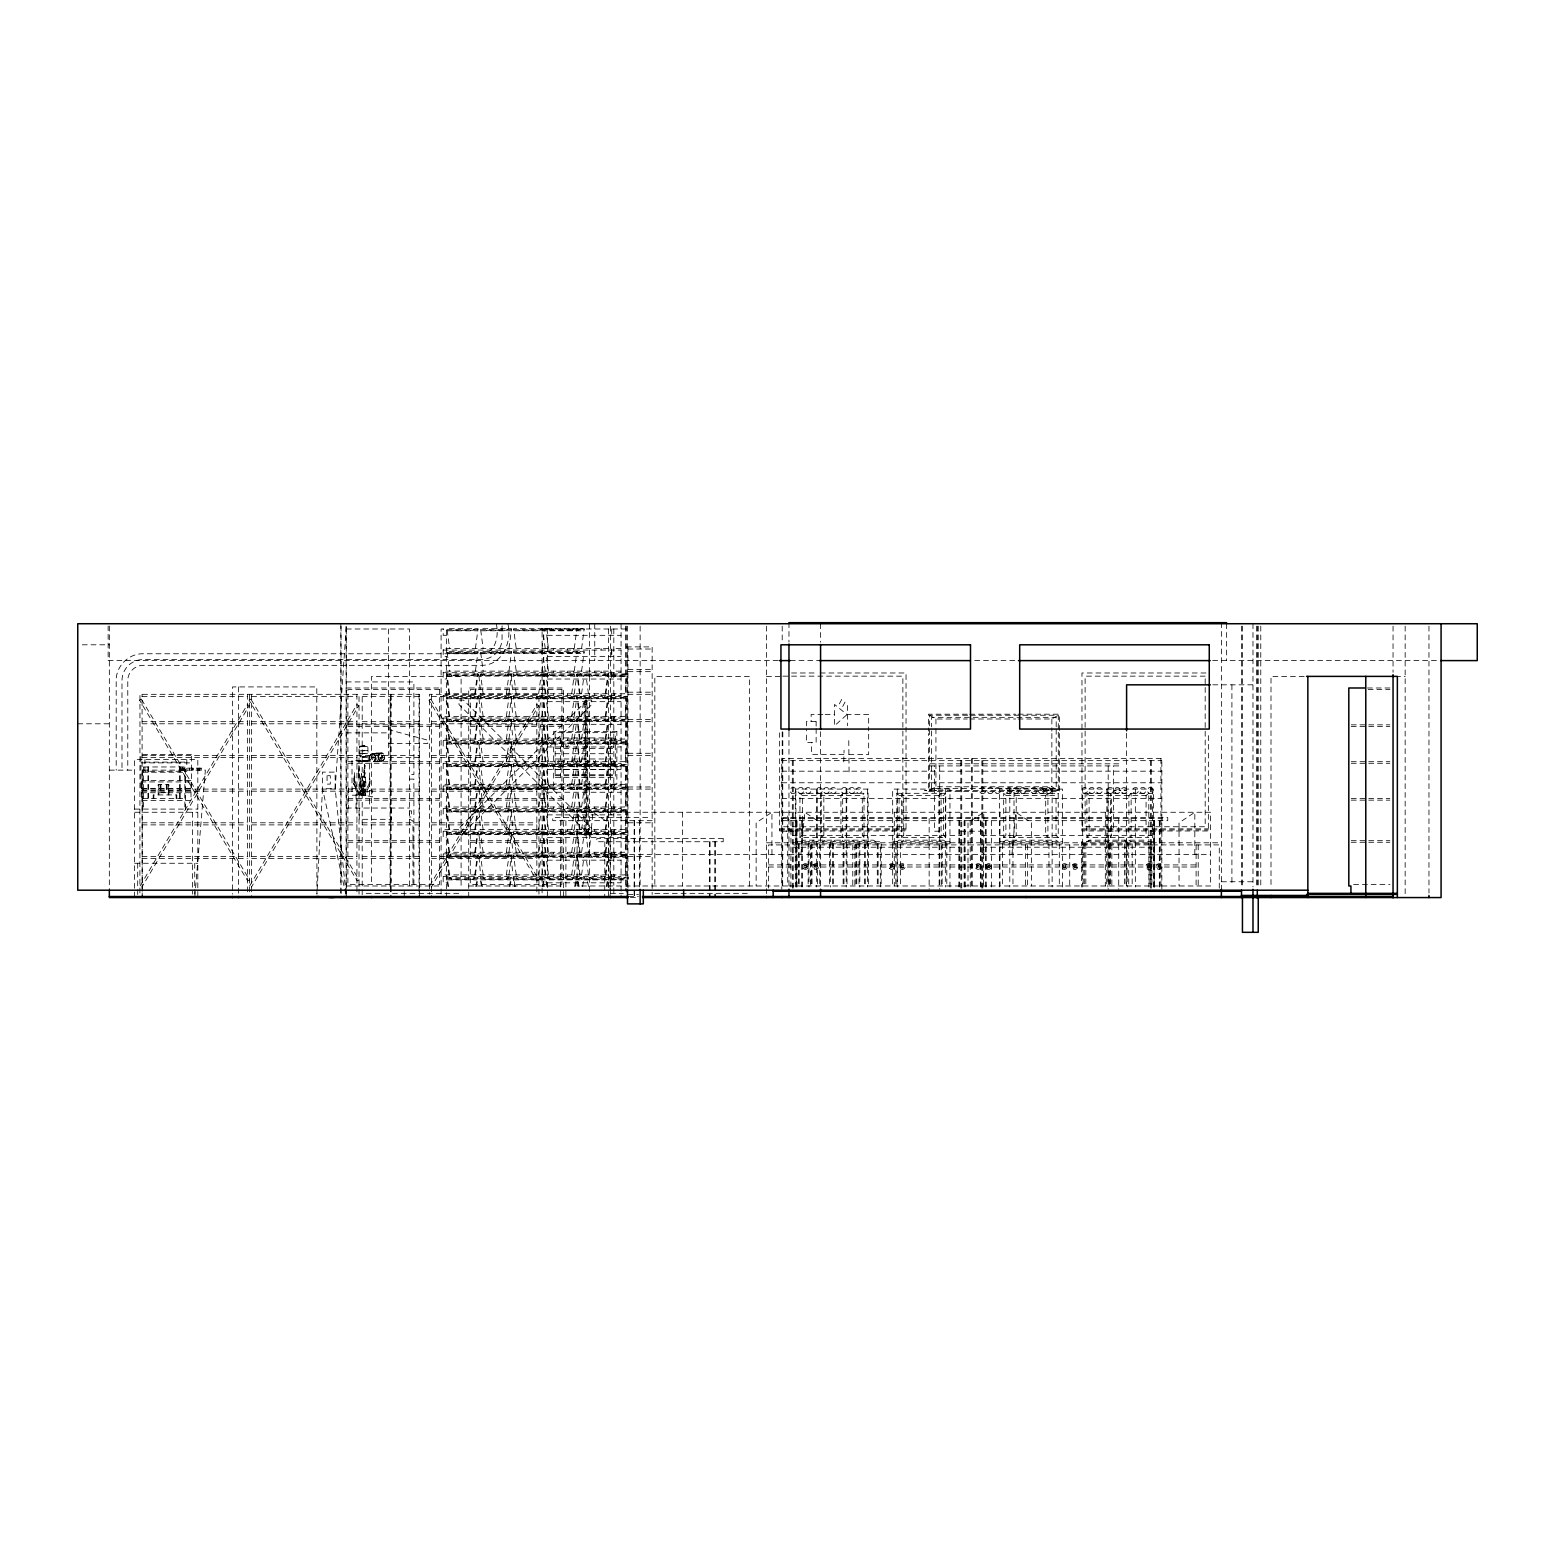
<?xml version="1.0" encoding="UTF-8"?>
<svg xmlns="http://www.w3.org/2000/svg" width="1555" height="1555" viewBox="0 0 1555 1555"><rect width="100%" height="100%" fill="white"/><g stroke="black" fill="none" stroke-linecap="round" stroke-linejoin="round"><path stroke-width="0.75" stroke-dasharray="5 3.75" d="M611.698 876.495L611.698 874.921L611.698 882.812M611.698 853.851L611.698 860.168L611.698 852.276M611.698 831.206L611.698 837.523L611.698 829.631M611.698 808.561L611.698 806.987L611.698 814.878M611.698 785.916L611.698 784.342L611.698 792.253M611.698 763.291L611.698 761.697L611.698 769.608M611.698 740.647L611.698 739.053L611.698 746.964M611.698 718.002L611.698 716.408L611.698 724.319M611.698 695.357L611.698 701.674L611.698 693.783M611.698 672.712L611.698 679.03L611.698 671.138L443.194 671.138L443.194 679.03L446.363 679.03M611.698 650.068L611.698 656.385L611.698 648.493L443.194 648.493L443.194 656.385L446.363 656.385M359.983 795.208L361.499 773.613C359.671 783.331 361.149 783.487 361.946 795.208L364.375 773.904M586.857 835.035L586.896 828.329L588.47 828.329L588.451 835.035L586.857 835.035L585.185 700.1L585.127 704.551M843.743 761.814L844.073 750.268M365.25 795.208L365.853 782.087L364.356 773.613M358.311 773.904L358.875 765.293L359.516 773.904L358.33 773.904L360.857 795.208M346.298 896.516L346.298 626.16L335.161 788.715L346.065 894.106M353.879 781.018L354.482 772.485L355.007 781.038L358.602 794.08L363.889 772.757M363.948 795.208L364.959 765.293L364.317 773.904L365.503 773.904M194.861 896.516L205.377 770.133L142.185 770.133L142.185 896.516L142.069 694.308M475.422 648.493L478.046 628.687L446.985 628.687L449.609 648.493M475.422 671.138L478.046 651.331L446.985 651.331L449.609 671.138M474.8 693.783L477.424 673.976M475.422 693.783L478.046 673.976M474.8 716.408L477.424 696.621M475.422 716.408L478.046 696.621M474.8 739.053L477.424 719.265M475.422 739.053L478.046 719.265M474.8 761.697L477.424 741.91M475.422 761.697L478.046 741.91M474.8 784.342L477.424 764.555M475.422 784.342L478.046 764.555M474.8 806.987L477.424 787.18M475.422 806.987L478.046 787.18M474.8 829.631L477.424 809.825M475.422 829.631L478.046 809.825M474.8 852.276L477.424 832.469M475.422 852.276L478.046 832.469M474.8 874.921L477.424 855.114M475.422 874.921L478.046 855.114M475.791 886.505L477.424 877.759M476.452 886.505L478.085 877.759L446.363 877.759M508.951 648.493L511.576 628.687L480.514 628.687L483.139 648.493M506.386 693.783L509.029 673.976M508.951 671.138L511.576 651.331L480.514 651.331L483.139 671.138M506.386 716.408L509.029 696.621M508.951 693.783L511.576 673.976M506.386 739.053L509.029 719.265M508.951 716.408L511.576 696.621M506.386 761.697L509.029 741.91M508.951 739.053L511.576 719.265M506.386 784.342L509.029 764.555M508.951 761.697L511.576 741.91M506.386 806.987L509.029 787.18M508.951 784.342L511.576 764.555M506.386 829.631L509.029 809.825M508.951 806.987L511.576 787.18M506.386 852.276L509.029 832.469M508.951 829.631L511.576 809.825M506.386 874.921L509.029 855.114M508.951 852.276L511.576 832.469M508.951 874.921L511.576 855.114M509.321 886.505L510.954 877.759M509.982 886.505L511.634 877.759L479.892 877.759L481.545 886.505M542.015 648.493L544.658 628.687M538.652 693.783L541.276 673.976M542.015 671.138L544.658 651.331M538.652 716.408L541.276 696.621M542.015 693.783L544.658 673.976M538.652 739.053L541.276 719.265M542.015 716.408L544.658 696.621M538.652 761.697L541.276 741.91M542.015 739.053L544.658 719.265M538.652 784.342L541.276 764.555M542.015 761.697L543.589 744.009M538.652 806.987L541.276 787.18M542.015 784.342L544.658 764.555M538.652 829.631L541.276 809.825M542.015 806.987L544.658 787.18M538.652 852.276L541.276 832.469M542.015 829.631L544.658 809.825M538.652 874.921L541.276 855.114M542.015 852.276L544.658 832.469M542.015 874.921L544.658 855.114M542.384 886.505L544.036 877.759M543.045 886.505L544.697 877.759M574.281 648.493L576.905 628.687M571.715 693.783L574.359 673.976M574.281 671.138L576.905 651.331M571.715 716.408L574.359 696.621M574.281 693.783L576.905 673.976L579.451 693.783M571.715 739.053L574.359 719.265M574.281 716.408L576.905 696.621L579.451 716.408M581.589 648.493L584.214 628.687L513.578 628.687L516.221 648.493M571.715 761.697L574.359 741.91M574.281 739.053L576.905 719.265L579.451 739.053M571.715 784.342L574.359 764.555M581.589 671.138L584.214 651.331L513.578 651.331L516.221 671.138M574.281 761.581C572.57 756.235 570.121 765.371 574.281 761.581L576.905 741.91L579.451 761.697M581.589 693.783L584.214 673.976M571.715 806.987L574.359 787.18M574.281 784.342L576.905 764.555L579.451 784.342M581.589 716.408L584.214 696.621M571.715 829.631L574.359 809.825M574.281 806.987L576.905 787.18L579.451 806.987M581.589 739.053L584.214 720.315M571.715 852.276L574.359 832.469M574.281 829.631L576.905 809.825L579.451 829.631M581.589 761.697L584.214 742.96M571.715 874.921L574.359 855.114M574.281 852.276L576.808 832.469M581.589 784.342L584.214 765.604M574.281 874.921L576.808 855.114M574.65 886.505L576.283 877.759M581.589 806.987L584.214 788.249M575.311 886.505L576.944 878.808M581.589 829.631L584.214 810.894M581.589 852.276L584.214 833.538M581.589 874.921L584.214 855.114M582.561 886.505L584.214 877.759M605.245 693.783L607.888 673.976M605.867 693.783L608.51 675.025M605.245 716.408L607.888 696.621M605.867 716.408L608.51 697.67M605.245 739.053L607.888 719.265M605.867 739.053L608.51 720.315M605.245 761.697L607.888 741.91M605.867 761.697L608.51 742.96M605.245 784.342L607.888 764.555M605.867 784.342L608.51 765.604M605.245 806.987L607.888 787.18M605.867 806.987L608.51 788.249M605.245 829.631L607.888 809.825M605.867 829.631L608.51 810.894M605.245 852.276L607.888 832.469M605.867 852.276L608.51 833.538M605.245 874.921L607.888 855.114M605.867 874.921L608.51 856.164M606.236 886.505L607.888 877.759M606.897 886.505L608.549 878.808M448.987 693.783L446.363 675.025L627.404 675.025L624.76 693.783L443.194 693.783L443.194 701.674L446.363 701.674M448.987 716.408L446.363 697.67L627.404 697.67L624.76 716.408L443.194 716.408L443.194 724.319L446.363 724.319M448.987 739.053L446.363 720.315L627.404 720.315L624.76 739.053L443.194 739.053L443.194 746.964L446.363 746.964M448.987 761.697L446.363 742.96L627.404 742.96L624.76 761.697L443.194 761.697L443.194 769.608L446.363 769.608M448.987 784.342L446.363 765.604L627.404 765.604L624.76 784.342L443.194 784.342L443.194 792.253L446.363 792.253M448.987 806.987L446.363 788.249L627.404 788.249L624.76 806.987L443.194 806.987L443.194 814.878L446.363 814.878M448.987 829.631L446.363 810.894L627.404 810.894L624.76 829.631L443.194 829.631L443.194 837.523L446.363 837.523M448.987 852.276L446.363 833.538L627.404 833.538L624.76 852.276L443.194 852.276L443.194 860.168L446.363 860.168M448.987 874.921L446.363 856.164L627.404 856.164L624.76 874.921L443.194 874.921L443.194 882.812L446.363 882.812M626.801 886.505L628.453 877.759L512.956 877.759L514.608 886.505M589.034 854.375L592.902 812.254L608.705 822.789L608.705 885.981M800.903 854.375L804.771 812.254L820.574 822.789M1011.936 854.375L1015.784 812.254L1031.587 822.789L1031.587 885.981M359.302 794.08L364.667 782.651L365.133 777.267L365.717 782.651L361.149 794.08L356.756 794.08L353.937 781.018L354.987 781.018M359.788 795.208L353.626 783.798L354.112 778.394M362.956 795.208L369.176 783.798L369.682 778.394L370.323 783.798L364.939 795.208M363.267 795.208L364.278 773.632M806.909 866.893L806.753 865.707M817.444 866.893C813.498 860.187 815.209 873.21 817.289 865.707M890.218 866.077L890.957 867.865M893.27 866.893C888.138 860.634 892.998 873.288 892.531 865.124M900.753 866.077L900.909 867.282M976.521 866.485L976.987 865.377M1160.769 866.893C1155.637 860.634 1160.496 873.288 1160.03 865.124M380.334 757.441L380.645 758.762M381.578 755.536L381.85 756.682M360.585 794.08L364.881 772.757L364.414 764.166L363.831 772.757L364.92 772.757M803.857 866.077L805.373 864.91M987.114 866.077C999.068 864.016 979.767 872.491 989.427 865.124M1062.92 865.61C1064.009 873.035 1068.382 861.412 1062.94 866.077M1076.352 867.282C1073.028 859.915 1074.447 873.385 1076.118 865.377M1147.182 866.077C1154.393 862.695 1145.063 872.297 1148.309 864.969M380.217 757.46L381.986 757.441M381.791 758.568L381.869 757.46M382.744 756.527L382.919 755.322L381.461 755.341M839.37 703.851L842.693 697.573M842.693 706.495L846.464 699.4M1108.365 841.741L1109.24 840.167M140.164 885.884L247.401 704.571L249.208 705.64L141.991 886.953M249.694 885.884L356.931 704.571L358.739 705.64L251.521 886.953M429.627 885.884L536.844 704.571L538.652 705.64L431.435 886.953M363.19 746.245L359.399 746.808L360.43 761.522L368.302 760.687L367.835 746.458L362.082 746.089L367.33 745.856M814.801 865.377L814.392 866.893M989.758 867.612L990.166 866.077M1073.883 865.377L1073.475 866.893M382.822 756.682L381.83 756.838M864.016 837.523L862.286 835.327L862.286 795.519L864.016 793.303L799.95 793.303L799.95 837.523L864.016 837.523L864.016 793.303M474.897 628.687L473.303 630.261L451.728 630.261L450.134 628.687M474.897 651.331L473.303 652.906L451.728 652.906L450.134 651.331M508.427 628.687L506.833 630.261L485.257 630.261L483.663 628.687M472.681 675.55L474.275 673.976M474.897 673.976L473.303 675.55L451.106 675.55L449.512 673.976M508.427 651.331L506.833 652.906L485.257 652.906L483.663 651.331M541.49 628.687L539.915 630.261L518.32 630.261L516.746 628.687M472.681 698.195L474.275 696.621M474.897 696.621L473.303 698.195L451.106 698.195L449.512 696.621M504.287 675.55L505.861 673.976M508.427 673.976L506.833 675.55L482.691 675.55L481.117 673.976M541.49 651.331L539.915 652.906L518.32 652.906L516.746 651.331M472.681 720.84L474.275 719.265M474.897 719.265L473.303 720.84L451.106 720.84L449.512 719.265M504.287 698.195L505.861 696.621M572.162 630.261L573.756 628.687M508.427 696.621L506.833 698.195L482.691 698.195L481.117 696.621M536.533 675.55L538.127 673.976M541.49 673.976L539.915 675.55L514.958 675.55L513.364 673.976M472.681 743.484L474.275 741.91M474.897 741.91L473.303 743.484L451.106 743.484L449.512 741.91M504.287 720.84L505.861 719.265M572.162 652.906L573.756 651.331M508.427 719.265L506.833 720.84L482.691 720.84L481.117 719.265M536.533 698.195L538.127 696.621M541.49 696.621L539.915 698.195L514.958 698.195L513.364 696.621M472.681 766.129L474.275 764.555M474.897 764.555L473.303 766.129L451.106 766.129L449.512 764.555M569.616 675.55L571.19 673.976M572.162 675.55L573.756 673.976M504.287 743.484L505.861 741.91M508.427 741.91L506.833 743.484L482.691 743.484L481.117 741.91M536.533 720.84L538.127 719.265M541.49 719.265L539.915 720.84L514.958 720.84L513.364 719.265M472.681 788.774L474.275 787.18M474.897 787.18L473.303 788.774L451.106 788.774L449.512 787.18M569.616 698.195L571.19 696.621M504.287 766.129L505.861 764.555M572.162 698.195L573.756 696.621M508.427 764.555L506.833 766.129L482.691 766.129L481.117 764.555M603.146 675.55L604.72 673.976M603.768 675.55L605.342 673.976M536.533 743.484L538.127 741.91M541.49 741.91L539.915 743.484L514.958 743.484L513.364 741.91M472.681 811.418L474.275 809.825M474.897 809.825L473.303 811.418L451.106 811.418L449.512 809.825M569.616 720.84L571.19 719.265M504.287 788.774L505.861 787.18M572.162 720.84L573.756 719.265M508.427 787.18L506.833 788.774L482.691 788.774L481.117 787.18M603.146 698.195L604.72 696.621M603.768 698.195L605.342 696.621M536.533 766.129L538.127 764.555M541.49 764.555L539.915 766.129L514.958 766.129L513.364 764.555M472.681 834.063L474.275 832.469M474.897 832.469L473.303 834.063L451.106 834.063L449.512 832.469M569.616 743.484L571.19 741.91M504.287 811.418L505.861 809.825M572.162 743.484L573.756 741.91M508.427 809.825L506.833 811.418L482.691 811.418L481.117 809.825M603.146 720.84L604.72 719.265M603.768 720.84L605.342 719.265M536.533 788.774L538.127 787.18M541.49 787.18L539.915 788.774L514.958 788.774L513.364 787.18M472.681 856.708L474.275 855.114M474.897 855.114L473.303 856.708L451.106 856.708L449.512 855.114M569.616 766.129L571.19 764.555M504.287 834.063L505.861 832.469M572.162 766.129L573.756 764.555M508.427 832.469L506.833 834.063L482.691 834.063L481.117 832.469M603.146 743.484L604.72 741.91M603.768 743.484L605.342 741.91M536.533 811.418L538.127 809.825M541.49 809.825L539.915 811.418L514.958 811.418L513.364 809.825M472.681 879.333L474.275 877.759M474.936 877.759L473.361 879.333L451.106 879.333L449.512 877.759M569.616 788.774L571.19 787.18M504.287 856.708L505.861 855.114M572.162 788.774L573.756 787.18M508.427 855.114L506.833 856.708L482.691 856.708L481.117 855.114M603.146 766.129L604.72 764.555M603.768 766.129L605.342 764.555M536.533 834.063L538.127 832.469M541.49 832.469L539.915 834.063L514.958 834.063L513.364 832.469M569.616 811.418L571.19 809.825M572.162 811.418L573.756 809.825M506.23 879.333L507.805 877.759M508.466 877.759L506.891 879.333L484.635 879.333L483.061 877.759M603.146 788.774L604.72 787.18M603.768 788.774L605.342 787.18M536.533 856.708L538.127 855.114M541.49 855.114L539.915 856.708L514.958 856.708L513.364 855.114M569.616 834.063L571.19 832.469M572.162 834.063L573.756 832.469M603.146 811.418L604.72 809.825M603.768 811.418L605.342 809.825M539.293 879.333L540.868 877.759M541.529 877.759L539.954 879.333L517.698 879.333L516.124 877.759M569.616 856.708L571.19 855.114M572.162 856.708L573.756 855.114M603.146 834.063L604.72 832.469M603.768 834.063L605.342 832.469M571.54 879.333L573.134 877.759M572.221 879.333L573.795 877.759M603.146 856.708L604.72 855.114M603.768 856.708L605.342 855.114M603.146 879.333L604.72 877.759M603.807 879.333L605.381 877.759M896.866 837.523L899.082 835.327L899.082 795.519L896.866 793.303L896.866 837.523L945.751 837.523L945.751 793.303L896.866 793.303M899.082 795.519L943.535 795.519L945.751 793.303M1003.675 837.523L1005.891 835.327L1005.891 795.519L1003.675 793.303L1003.675 837.523L1058.236 837.523L1058.236 793.303L1003.675 793.303M1005.891 795.519L1056.039 795.519L1058.236 793.303M1086.887 837.523L1089.103 835.327L1089.103 795.519L1086.887 793.303L1086.887 837.523L1148.776 837.523L1146.074 835.327L1146.074 795.519L1148.776 793.303L1148.951 887.03M811.943 841.741L813.518 840.167M833.286 841.741L834.88 840.167M846.503 715.047L834.53 725.738L834.53 704.454L846.892 714.464L868.662 714.464L868.662 730.928M799.95 837.523L802.497 835.327L802.497 795.519L799.95 793.303M890.626 865.377L892.142 864.969M903.397 867.612C895.836 868.157 906.993 861.703 902.736 868.195M1065.253 867.865L1065.253 865.124M1076.118 867.612L1074.194 867.865M896.866 841.741L899.082 840.167L943.535 840.167L945.751 841.741M901.511 841.741L903.727 840.167M1003.675 841.741L1005.891 840.167L1056.039 840.167L1058.236 841.741M1014.015 841.741L1016.212 840.167M1086.887 841.741L1089.103 840.167L1143.703 840.167L1146.676 841.741M801.039 841.741L803.721 840.167L873.327 840.167L876.009 841.741M822.381 841.741L825.064 840.167M967.657 715.242L929.501 715.242L929.501 790.543L935.935 786.772L1051.86 786.772L1058.294 790.543L1058.294 715.242L970.048 715.242M1018.039 718.993L1051.86 718.993L1058.294 715.242M1087.314 841.741L1090.269 840.167M581.065 628.687L577.896 630.261L548.934 630.261L545.766 628.687M581.065 651.331L577.896 652.906L548.934 652.906L545.766 651.331M581.065 673.976L577.896 675.55L548.021 675.55L546.446 673.976M624.235 673.976L621.067 675.55L581.551 675.55L579.976 673.976M581.065 696.621L577.896 698.195L548.021 698.195L546.446 696.621M624.235 696.621L621.067 698.195L581.551 698.195L579.976 696.621M581.065 719.265L577.896 720.84L548.021 720.84L546.446 719.265M624.235 719.265L621.067 720.84L581.551 720.84L579.976 719.265M581.065 741.91L577.896 743.484L548.021 743.484L546.446 741.91M624.235 741.91L621.067 743.484L581.551 743.484L579.976 741.91M581.065 764.555L577.896 766.129L548.021 766.129L546.446 764.555M624.235 764.555L621.067 766.129L581.551 766.129L579.976 764.555M581.065 787.18L577.896 788.774L548.021 788.774L546.446 787.18M624.235 787.18L621.067 788.774L581.551 788.774L579.976 787.18M581.065 809.825L577.896 811.418L548.021 811.418L546.446 809.825M624.235 809.825L621.067 811.418L581.551 811.418L579.976 809.825M581.065 832.469L577.896 834.063L548.021 834.063L546.446 832.469M624.235 832.469L621.067 834.063L581.551 834.063L579.976 832.469M581.065 855.114L577.896 856.708L548.021 856.708L546.446 855.114M624.235 855.114L621.067 856.708L581.551 856.708L579.976 855.114M581.065 877.759L577.896 879.333L548.934 879.333L545.766 877.759M625.285 877.759L622.136 879.333L581.551 879.333L579.976 877.759M989.427 867.865L987.114 866.893M1074.194 865.124L1075.788 865.124M365.464 782.146L364.803 782.223M360.43 761.522L364.181 761.347M372.286 753.611L380.722 752.756M381.85 761.114L373.394 761.697M364.861 745.953L362.645 746.031M367.874 761.211L364.123 761.406M364.842 745.603L363.054 745.681M362.645 746.05L359.846 746.167M346.298 628.998L409.49 628.998L409.49 887.03M626.335 628.998L542.092 628.998L542.092 885.456M446.985 629.736L478.046 629.736M480.514 629.736L511.576 629.736M513.578 629.736L584.214 629.736M448.034 630.786L476.996 630.786M481.564 630.786L510.526 630.786M514.627 630.786L583.164 630.786M446.363 635.315L443.194 635.315L443.194 628.998M547.36 635.315L621.067 635.315M82.26 644.8L109.336 644.8M626.335 646.899L652.148 646.899L652.148 894.397M621.067 648.493L614.75 648.493L614.75 650.068M627.928 649.018L652.148 649.018M443.194 650.068L621.067 650.068M446.985 652.381L478.046 652.381M480.514 652.381L511.576 652.381M513.578 652.381L584.214 652.381M448.034 653.43L476.996 653.43M481.564 653.43L510.526 653.43M514.627 653.43L583.164 653.43M547.36 656.385L621.067 656.385M778.122 660.603L108.131 660.603L108.131 626.043M790.27 660.603L819.388 660.603M974.752 660.603L1016.018 660.603M1212.647 660.603L1438.414 660.603M627.928 669.544L652.148 669.544M621.067 671.138L614.75 671.138L614.75 672.712M627.928 671.663L652.148 671.663M443.194 672.712L621.067 672.712M791.573 672.985L817.794 672.985M820.185 672.985L906.04 672.985L906.04 830.973L779.658 830.973L779.658 732.833M1205.961 672.985L1081.969 672.985L1081.969 830.973L1208.352 830.973L1208.352 732.833M446.363 673.976L627.404 673.976M447.412 676.075L476.996 676.075M477.949 673.976L478.998 676.075L510.526 676.075M510.215 673.976L511.265 676.075L626.335 676.075M782.806 676.153L902.872 676.153L902.872 826.755L782.806 826.755M610.551 676.386L625.402 676.386M766.421 676.386L782.204 676.386M1304.159 676.386L1270.999 676.386L1270.999 887.127M1395.476 676.386L1405.156 676.386M547.36 679.03L621.067 679.03M346.298 681.926L413.902 681.926L413.902 774.546L409.49 774.546M1212.764 684.822L1252.98 684.822M346.298 687.99L441.095 687.99M1367.448 687.99L1390.714 687.99M1368.147 689.565L1389.898 689.565M627.928 692.189L652.148 692.189M627.928 694.308L652.148 694.308M443.194 695.357L621.067 695.357M142.069 696.407L247.401 696.407M251.599 696.407L356.931 696.407M362.198 696.407L419.578 696.407M431.532 696.407L627.404 696.621M447.412 698.72L476.996 698.72M477.949 696.621L478.998 698.72L510.526 698.72M510.215 696.621L511.265 698.72L626.335 698.72M391.16 699.089L390.091 699.089L390.091 886.953M390.091 700.158L391.16 700.158M588.451 835.035L586.76 700.1L584.214 700.1L584.214 835.035L585.788 835.035L585.788 700.1M547.36 701.674L621.067 701.674M390.091 704.571L391.16 704.571M584.214 704.551L586.702 704.551L586.702 700.1M390.091 705.64L391.16 705.64M967.229 714.192L928.452 714.192L928.452 731.122M969.659 714.192L1015.707 714.192M1018.136 714.192L1059.344 714.192L1059.344 731.122M822.828 714.503L811.146 714.503L811.146 721.423M825.18 714.503L834.53 714.503M443.194 718.002L621.067 718.002M446.363 719.265L627.404 719.265M929.501 715.242L935.935 718.993L967.327 718.993M969.756 718.993L1015.629 718.993M627.928 719.576L652.148 719.576M447.412 721.365L476.996 721.365M477.949 719.265L478.998 721.365L510.526 721.365M510.215 719.265L511.265 721.365L626.335 721.365M815.831 721.423L806.462 721.423L806.462 730.831M142.069 721.675L247.401 721.675M251.599 721.675L356.931 721.675M362.198 721.675L419.578 721.675M431.532 721.675L536.844 721.675M627.928 721.675L652.148 721.675M388.439 722.725L390.655 722.725M77.75 723.794L109.336 723.794M142.069 723.794L247.401 723.794M251.599 723.794L356.931 723.794M362.198 723.794L419.578 723.794M431.532 723.794L536.844 723.794M547.36 724.319L621.067 724.319M347.892 724.844L439.521 724.844M470.29 724.844L561.919 724.844M1351.237 724.844L1389.898 724.844M347.892 726.418L439.521 726.418M470.29 726.418L561.919 726.418M1351.237 726.418L1389.898 726.418M388.439 728.012L390.655 728.012M346.298 732.872L388.439 732.872M555.154 737.925L615.313 737.925M443.194 740.647L621.067 740.647M446.363 741.91L627.404 741.91M388.439 743.465L427.781 743.465L427.781 740.161L388.439 729.625M447.412 744.009L476.996 744.009M477.949 741.91L478.998 744.009L510.526 744.009M510.215 741.91L511.265 744.009L626.335 744.009M547.36 746.964L621.067 746.964M555.154 748.441L615.313 748.441M627.928 753.281L652.148 753.281M555.154 753.709L615.313 753.709M843.937 754.35L811.574 754.35L811.574 742.571M848.913 754.467L868.662 754.467L868.662 733.28M142.069 755.38L247.401 755.38M251.599 755.38L419.578 755.38M431.532 755.38L536.844 755.38M627.928 755.38L652.148 755.38M142.069 757.499L247.401 757.499M251.599 757.499L356.931 757.499M362.198 757.499L419.578 757.499M431.532 757.499L536.844 757.499M555.154 758.976L615.313 758.976M369.526 760.473L352.013 760.473L352.013 795.208L367.077 795.208L367.077 791.437L369.526 791.437M781.776 760.648L1161.838 760.648M347.892 761.697L439.521 761.697M1351.237 761.697L1389.898 761.697M144.907 762.106L186.814 762.106M140.902 762.883L191.421 762.883M347.892 763.291L439.521 763.291M443.194 763.291L621.067 763.291M1351.237 763.291L1389.898 763.291M555.154 764.244L615.313 764.244M446.363 764.555L627.404 764.555M447.412 766.654L476.996 766.654M477.949 764.555L478.998 766.654L510.526 766.654M510.215 764.555L511.265 766.654L626.335 766.654M201.314 768.151L181.76 768.151L181.76 770.133M555.154 769.511L615.313 769.511M547.36 769.608L621.067 769.608M109.336 770.133L134.624 770.133M781.776 771.183L1161.838 771.183M142.691 772.232L185.492 772.232M555.154 774.779L615.313 774.779M555.154 775.692L615.313 775.692M409.49 779.113L413.902 779.113L413.902 887.03M140.902 781.932L191.421 781.932M364.609 782.651L365.717 782.651M781.776 782.768L1161.838 782.768M353.588 783.798L361.771 795.208M369.118 783.798L370.304 783.798M443.194 785.916L621.067 785.916M627.928 786.986L652.148 786.986M446.363 787.18L627.404 787.18M141.602 788.482L191.012 788.482M142.069 789.085L247.401 789.085M251.599 789.085L356.931 789.085M362.198 789.085L419.578 789.085M431.532 789.085L536.844 789.085M627.928 789.085L652.148 789.085M447.412 789.299L476.996 789.299M477.949 787.18L478.998 789.299L510.526 789.299M510.215 787.18L511.265 789.299L626.335 789.299M929.501 790.543L1058.294 790.543M142.069 791.184L247.401 791.184M251.599 791.184L356.931 791.184M362.198 791.184L419.578 791.184M431.532 791.184L536.844 791.184M547.36 792.253L621.067 792.253M141.602 792.739L191.012 792.739M1086.887 793.303L1148.776 793.303M802.497 795.519L862.286 795.519M1089.103 795.519L1146.074 795.519M142.691 798.57L185.492 798.57M347.892 798.57L439.521 798.57M470.29 798.57L561.919 798.57M781.776 798.57L1161.838 798.57M1351.237 798.57L1389.898 798.57M347.892 800.145L439.521 800.145M470.29 800.145L561.919 800.145M1351.237 800.145L1389.898 800.145M346.298 808.036L409.49 808.036M443.194 808.561L621.067 808.561M134.624 809.086L197.815 809.086M446.363 809.825L627.404 809.825M409.49 810.894L411.511 810.894L411.511 817.016L409.49 817.016M447.412 811.943L476.996 811.943M477.949 809.825L478.998 811.943L510.526 811.943M510.215 809.825L511.265 811.943L626.335 811.943M134.624 812.254L197.815 812.254M788.968 812.254L999.612 812.254M409.49 813.032L409.49 814.859M547.36 814.878L621.067 814.878M781.776 818.571L1161.838 818.571M652.148 820.671L552.744 820.671L552.744 817.522L647.521 817.522L647.521 820.671M781.776 820.671L1167.747 820.671L1167.747 817.522L782.981 817.522L782.981 820.671M142.069 822.789L247.401 822.789M251.599 822.789L356.931 822.789M362.198 822.789L419.578 822.789M431.532 822.789L536.844 822.789M627.928 822.789L652.148 822.789M142.069 824.889L247.401 824.889M251.599 824.889L356.931 824.889M362.198 824.889L419.578 824.889M431.532 824.889L536.844 824.889M584.214 828.329L585.788 828.329M779.658 828.854L906.04 828.854M1081.969 828.854L1208.352 828.854M779.658 829.923L906.04 829.923M1081.969 829.923L1208.352 829.923M443.194 831.206L621.067 831.206M781.776 831.206L793.225 831.206M939.687 831.206L934.419 831.206L934.419 765.915M960.815 831.206L982.799 831.206M1108.19 831.206L1113.458 831.206L1113.458 765.915M1150.389 831.206L1161.838 831.206M446.363 832.469L627.404 832.469M584.214 832.8L585.788 832.8M586.896 832.8L588.47 832.8M447.412 834.588L476.996 834.588M477.949 832.469L478.998 834.588L510.526 834.588M510.215 832.469L511.265 834.588L626.335 834.588M792.311 835.463L961.729 835.463M981.885 835.463L1151.303 835.463M547.36 837.523L621.067 837.523M347.892 840.691L439.521 840.691M470.29 840.691L561.919 840.691M1351.237 840.691L1389.898 840.691M795.868 841.741L881.18 841.741L881.18 886.991M892.667 841.741L949.95 841.741M999.476 841.741L1062.454 841.741M347.892 842.266L439.521 842.266M470.29 842.266L561.919 842.266M1351.237 842.266L1389.898 842.266M766.421 842.791L1221.375 842.791M796.141 843.84L880.344 843.84L880.344 886.933M892.667 843.84L949.95 843.84M999.476 843.84L1062.454 843.84M1082.669 843.84L1151.905 843.84L1151.905 886.933M792.311 847.222L961.729 847.222M981.885 847.222L1151.303 847.222M443.194 853.851L621.067 853.851M577.099 854.375L787.744 854.375M788.968 854.375L999.612 854.375M1000.001 854.375L1210.626 854.375M446.363 855.114L627.404 855.114M142.069 856.494L247.401 856.494M251.599 856.494L356.931 856.494M362.198 856.494L419.578 856.494M431.532 856.494L536.844 856.494M627.928 856.494L652.148 856.494M447.412 857.233L476.996 857.233M477.949 855.114L478.998 857.233L510.526 857.233M510.215 855.114L511.265 857.233L626.335 857.233M142.069 858.593L247.401 858.593M251.599 858.593L356.931 858.593M362.198 858.593L419.578 858.593M431.532 858.593L536.844 858.593M547.36 860.168L621.067 860.168M134.624 863.258L197.815 863.258M768.52 864.91L852.781 864.91M854.881 864.91L939.142 864.91M941.242 864.91L1109.745 864.91M1111.844 864.91L1196.106 864.91M768.52 867.01L852.781 867.01M854.881 867.01L939.142 867.01M941.242 867.01L1109.745 867.01M1111.844 867.01L1196.106 867.01M443.194 876.495L621.067 876.495M478.085 878.808L446.363 878.808L447.995 886.505M479.892 878.808L511.634 878.808M512.956 878.808L628.453 878.808M390.091 879.819L391.16 879.819M447.412 879.877L477.035 879.877M480.942 879.877L510.565 879.877M514.005 879.877L627.404 879.877M390.091 880.908L391.16 880.908M1221.375 881.763L1252.98 881.763M547.36 882.812L621.067 882.812M1353.647 884.406L1389.898 884.406M346.298 885.981L441.095 885.981M468.716 885.981L563.493 885.981M788.968 885.981L999.612 885.981M366.222 893.348L458.783 893.348M610.551 893.348L623.283 893.348M654.83 893.348L749.607 893.348M627.928 894.397L638.425 894.397M628.764 896.516L638.425 896.516M630.436 897.565L637.822 897.565M902.269 868.079L901.161 867.612M804.926 868.195C811.807 865.221 799.445 864.016 805.373 868.079M1148.309 868.02L1147.182 866.893M902.678 864.969L903.805 866.077M588.956 673.976L592.105 675.55M545.766 673.976L548.934 675.55M588.956 696.621L592.105 698.195M545.766 696.621L548.934 698.195M588.956 719.265L592.105 720.84M545.766 719.265L548.934 720.84M588.956 741.91L592.105 743.484M545.766 741.91L548.934 743.484M588.956 764.555L592.105 766.129M545.766 764.555L548.934 766.129M588.956 787.18L592.105 788.774M545.766 787.18L548.934 788.774M588.956 809.825L592.105 811.418M545.766 809.825L548.934 811.418M588.956 832.469L592.105 834.063M545.766 832.469L548.934 834.063M588.956 855.114L592.105 856.708M545.766 855.114L548.934 856.708M590.006 877.759L593.174 879.333M409.49 819.213L412.969 821.021L412.969 887.03M851.985 840.167L854.667 841.741M1128.911 840.167L1131.126 841.741M1045.699 840.167L1047.915 841.741M938.89 840.167L941.105 841.741M977.318 867.865C975.471 860.226 983.401 870.839 976.385 866.951M863.511 840.167L865.105 841.741M842.169 840.167L843.762 841.741M1058.236 837.523L1056.039 835.327L1056.039 795.519M945.751 837.523L943.535 835.327L943.535 795.519M548.993 628.687L550.587 630.261M580.598 673.976L582.173 675.55M548.993 651.331L550.587 652.906M580.598 696.621L582.173 698.195M548.993 673.976L550.587 675.55M585.788 720.315L588.431 739.053M580.598 719.265L582.173 720.84M548.993 696.621L550.587 698.195M516.746 673.976L518.32 675.55M585.788 742.96L588.431 761.697M580.598 741.91L582.173 743.484M548.993 719.265L550.587 720.84M516.746 696.621L518.32 698.195M585.788 765.604L588.431 784.342M580.598 764.555L582.173 766.129M483.663 673.976L485.257 675.55M548.993 741.91L550.587 743.484M516.746 719.265L518.32 720.84M585.788 788.249L588.431 806.987M580.598 787.18L582.173 788.774M483.663 696.621L485.257 698.195M548.993 764.555L550.587 766.129M450.134 673.976L451.728 675.55M585.788 810.894L588.431 829.631M516.746 741.91L518.32 743.484M580.598 809.825L582.173 811.418M483.663 719.265L485.257 720.84M548.993 787.18L550.587 788.774M450.134 696.621L451.728 698.195M516.746 764.555L518.32 766.129M585.788 833.538L588.431 852.276M580.598 832.469L582.173 834.063M576.808 833.538L579.451 852.276M483.663 741.91L485.257 743.484M548.993 809.825L550.587 811.418M450.134 719.265L451.728 720.84M516.746 787.18L518.32 788.774M580.598 855.114L582.173 856.708M576.808 856.164L579.451 874.921M483.663 764.555L485.257 766.129M548.993 832.469L550.587 834.063M450.134 741.91L451.728 743.484M516.746 809.825L518.32 811.418M580.637 877.759L582.211 879.333M483.663 787.18L485.257 788.774M548.993 855.114L550.587 856.708M450.134 764.555L451.728 766.129M516.746 832.469L518.32 834.063M483.663 809.825L485.257 811.418M549.051 877.759L550.625 879.333M548.371 877.759L549.965 879.333M450.134 787.18L451.728 788.774M516.746 855.114L518.32 856.708M483.663 832.469L485.257 834.063M450.134 809.825L451.728 811.418M516.785 877.759L518.359 879.333M483.663 855.114L485.257 856.708M450.134 832.469L451.728 834.063M483.722 877.759L485.296 879.333M450.134 855.114L451.728 856.708M450.192 877.759L451.766 879.333M1124.751 840.167L1125.606 841.741M345.793 894.164L322.526 788.715L322.526 772.116L335.161 772.116L335.161 788.715L322.526 788.715L316.928 894.106L316.792 686.921L232.531 686.921L232.531 894.106M359.438 773.904L362.84 795.208M354.19 778.394L354.754 783.798M588.431 693.783L585.788 673.976M588.431 716.408L585.788 696.621M580.073 693.783L577.43 673.976M580.073 716.408L577.43 696.621M580.073 739.053L577.43 719.265M580.073 761.697L577.43 741.91M588.431 874.921L585.788 855.114M580.073 784.342L577.43 764.555M588.49 886.505L586.857 877.759M580.073 806.987L577.43 787.18M580.073 829.631L577.43 809.825M580.073 852.276L577.43 832.469M580.073 874.921L577.43 855.114M579.121 886.505L577.488 877.759M578.46 886.505L576.808 877.759M548.468 648.493L545.844 628.687M548.468 671.138L545.844 651.331M545.241 648.493L542.617 628.687M548.468 693.783L545.844 673.976M545.241 671.138L542.617 651.331M548.468 716.408L545.844 696.621M545.922 693.783L543.278 673.976M545.241 693.783L542.617 673.976M548.468 739.053L545.844 719.265M545.922 716.408L543.278 696.621M545.241 716.408L542.617 696.621M548.468 761.697L545.844 741.91M545.922 739.053L543.278 719.265M545.241 739.053L542.617 719.265M548.468 784.342L545.844 764.555M545.922 761.697L543.278 741.91M545.241 761.697L542.617 741.91M548.468 806.987L545.844 787.18M545.922 784.342L543.278 764.555M545.241 784.342L542.617 764.555M548.468 829.631L545.844 809.825M545.922 806.987L543.278 787.18M543.667 789.299L545.241 806.987M548.468 852.276L545.844 832.469M545.922 829.631L543.278 809.825M545.241 829.631L542.617 809.825M548.468 874.921L545.844 855.114M545.922 852.276L543.278 832.469M545.241 852.276L542.617 832.469M547.535 886.505L545.883 877.759M545.922 874.921L543.278 855.114M546.874 886.505L545.222 877.759M545.241 874.921L542.617 855.114M544.269 886.505L542.617 877.759M516.221 693.783L513.578 673.976M516.221 716.408L513.578 696.621M511.265 676.075L512.839 693.783M516.221 739.053L513.578 719.265M511.265 698.72L512.839 716.408M516.221 761.697L513.578 741.91M511.265 721.365L512.839 739.053M516.221 784.342L513.578 764.555M511.265 744.009L512.839 761.697M516.221 806.987L513.578 787.18M511.265 766.654L512.839 784.342M516.221 829.631L513.578 809.825M511.265 789.299L512.839 806.987M516.221 852.276L513.578 832.469M511.265 811.943L512.839 829.631M516.221 874.921L513.578 855.114M511.265 834.588L512.839 852.276M515.269 886.505L513.617 877.759M511.265 857.233L512.839 874.921M483.139 693.783L480.514 673.976M483.139 716.408L480.514 696.621M478.998 676.075L480.592 693.783M483.139 739.053L480.514 719.265M478.998 698.72L480.592 716.408M483.139 761.697L480.514 741.91M478.998 721.365L480.592 739.053M483.139 784.342L480.514 764.555M478.998 744.009L480.592 761.697M483.139 806.987L480.514 787.18M478.998 766.654L480.592 784.342M483.139 829.631L480.514 809.825M478.998 789.299L480.592 806.987M483.139 852.276L480.514 832.469M478.998 811.943L480.592 829.631M483.139 874.921L480.514 855.114M478.998 834.588L480.592 852.276M482.206 886.505L480.553 877.759M478.998 857.233L480.592 874.921M449.609 693.783L446.985 673.976M449.609 716.408L446.985 696.621M449.609 739.053L446.985 719.265M449.609 761.697L446.985 741.91M449.609 784.342L446.985 764.555M449.609 806.987L446.985 787.18M449.609 829.631L446.985 809.825M449.609 852.276L446.985 832.469M449.609 874.921L446.985 855.114M448.676 886.505L447.024 877.759M848.777 740.666L849.069 772.621M1428.967 626.16L1428.967 893.037M1405.156 626.16L1405.156 895.136M1393.047 626.16L1393.047 672.265M1260.775 626.16L1260.775 885.436M1258.248 626.16L1258.248 886.855M1257.295 626.16L1257.295 885.436M1256.712 626.16L1256.712 886.855M1252.98 623.73L1252.98 886.875M1242.445 626.16L1242.445 887.147M1241.493 626.16L1241.493 885.339M1231.91 684.822L1231.91 885.767M1226.642 623.73L1226.642 660.603M1221.375 622.68L1221.375 890.199M1219.275 888.08L1219.275 844.909L768.52 844.909L768.52 888.08M1198.205 844.909L1198.205 888.08M1196.106 844.909L1196.106 888.08M1194.823 854.375L1194.823 812.254L1179.04 822.789L1179.04 885.981M1162.11 817.522L1162.11 820.671M1161.838 889.13L1161.838 758.548L781.776 758.548L781.776 889.13M1160.924 758.548L1160.924 889.13M1159.855 820.671L1159.855 887.03M1159.33 820.671L1159.33 887.03M1154.588 820.671L1154.588 887.03M1153.48 886.953L1153.48 789.085L1082.669 789.085L1082.669 886.991M1152.43 789.085L1152.43 841.741L1081.541 841.741L1081.541 886.991M1151.303 760.648L1151.303 889.13M1150.739 843.84L1150.739 886.933M1150.389 760.648L1150.389 889.13M1149.164 843.84L1149.164 886.933M1135.344 789.085L1135.344 886.991M1132.176 843.84L1132.176 886.933M1128.736 843.84L1128.736 886.933M1127.161 841.741L1127.161 886.991M1126.598 733.241L1126.598 885.767M1125.995 843.84L1125.995 886.933M1124.421 843.84L1124.421 886.933M1118.725 818.571L1118.725 889.13M1111.844 844.909L1111.844 888.08M1110.62 843.84L1110.62 886.933M1109.745 844.909L1109.745 888.08M1109.045 843.84L1109.045 886.933M1108.19 765.915L1108.19 889.13M1107.879 789.085L1107.879 886.953M1106.83 789.085L1106.83 841.741M1106.305 843.84L1106.305 886.933M1105.313 812.254L1105.313 885.981M1085.837 843.84L1085.837 886.933M1084.282 843.84L1084.282 886.933M1083.135 843.84L1083.135 886.933M1069.723 844.909L1069.723 885.689M1062.454 886.991L1062.454 789.085L999.476 789.085L999.476 886.991M1059.344 733.532L1059.344 791.592L928.452 791.592L928.452 733.532M1059.305 843.84L1059.305 886.933M1056.195 726.826L1056.195 717.341L931.601 717.341L931.601 726.826M1056.195 729.198L1056.195 788.424L931.601 788.424L931.601 729.198M1052.132 789.085L1052.132 886.991M1051.86 718.993L1051.86 731.103M1051.86 733.532L1051.86 786.772M1048.964 843.84L1048.964 886.933M1027.602 844.909L1027.602 888.08M1025.484 844.909L1025.484 888.08M1012.966 843.84L1012.966 886.933M1009.798 789.085L1009.798 886.991M1002.625 843.84L1002.625 886.933M991.351 820.671L991.449 887.03M986.084 820.671L986.181 887.03M985.715 820.671L985.715 887.03M983.81 854.375L983.81 812.254L968.007 822.789L968.007 885.981M983.363 844.909L983.363 885.689M982.799 760.648L982.799 889.13M981.885 760.648L981.885 889.13M980.972 820.671L980.972 887.03M980.447 820.671L980.447 887.03M978.192 817.522L978.192 820.671M972.555 817.522L972.555 820.671M972.264 758.548L972.264 889.13M971.35 758.548L971.35 889.13M970.184 820.671L970.281 887.03M965.014 820.671L965.014 887.03M964.644 820.671L964.916 887.03M964.119 820.671L964.119 887.03M961.729 760.648L961.729 889.13M960.815 760.648L960.815 889.13M959.377 820.671L959.377 887.03M958.852 820.671L958.852 887.03M949.95 886.991L949.95 789.085L892.667 789.085L892.667 886.991M946.801 843.84L946.801 886.933M945.323 789.085L945.323 886.991M942.155 843.84L942.155 886.933M941.242 844.909L941.242 888.08M939.687 765.915L939.687 889.13M939.142 844.909L939.142 885.689M935.935 718.993L935.935 726.263M935.935 728.692L935.935 786.772M929.151 818.571L929.151 889.13M900.462 843.84L900.462 886.933M897.293 789.085L897.293 886.991M897.002 844.909L897.002 885.689M895.816 843.84L895.816 886.933M894.3 812.254L894.3 885.981M878.128 843.84L878.128 886.933M877.292 843.84L877.292 886.933M868.351 843.84L868.351 886.933M868.079 841.741L868.079 789.085L795.324 789.085L795.324 886.953M867.534 789.085L867.534 886.953M865.299 843.84L865.299 886.933M864.483 843.84L864.483 886.933M859.818 841.741L859.818 886.991M859.001 843.84L859.001 886.933M856.766 843.84L856.766 886.933M855.95 843.84L855.95 886.933M854.881 844.909L854.881 885.689M852.781 844.909L852.781 888.08M847.378 705.523L847.378 725.719M846.736 789.085L846.736 841.741M847.009 843.84L847.009 886.933M846.192 789.085L846.192 886.953M843.957 843.84L843.957 886.933M843.14 843.84L843.14 886.933M833.363 843.84L833.363 886.933M832.547 843.84L832.547 886.933M830.312 841.741L830.312 886.991M829.495 843.84L829.495 886.933M820.574 623.73L820.574 642.176M820.574 731.725L820.554 886.933M819.738 843.84L819.738 886.933M817.502 843.84L817.502 886.933M817.23 789.085L817.23 841.741M816.686 789.085L816.686 886.953M816.142 721.423L816.142 726.127M816.142 728.479L816.142 742.571L806.462 742.571L806.462 733.183M812.002 843.84L812.002 886.933M811.185 843.84L811.185 886.933M810.641 844.909L810.641 885.689M808.95 841.741L808.95 886.991M808.134 843.84L808.134 886.933M802.302 820.671L802.302 887.03M801.777 820.671L801.777 887.03M799.192 843.84L799.192 886.933M798.376 843.84L798.376 886.933M797.035 820.671L797.035 887.03M796.51 820.671L796.51 887.03M796.238 820.671L796.238 887.03L795.868 789.085M793.225 760.648L793.225 889.13M792.311 760.648L792.311 889.13M790.97 820.671L790.873 887.03M788.968 622.68L788.968 642.079M788.968 731.725L788.968 891.248M788.618 817.522L788.618 820.671M782.806 732.016L782.69 889.13M782.204 626.16L782.204 640.66M782.204 731.841L782.204 887.147M771.941 854.375L771.941 812.254L756.138 822.789L756.138 885.981M766.421 626.16L766.421 894.397M749.607 886.117L749.607 676.386L654.83 676.386L654.83 886.117M715.319 841.741L715.319 896.516M714.795 841.741L714.795 896.516M710.052 841.741L710.052 896.516M709.527 841.741L709.527 896.516M682.412 812.254L682.412 885.981M640.135 626.16L640.135 887.011M639.435 820.671L639.63 887.03M634.362 820.671L634.362 896.516M634.168 820.671L634.168 896.516M627.928 646.899L627.928 891.967M627.501 626.16L627.501 885.359M626.335 626.16L626.335 891.967M625.402 626.16L625.402 890.937M621.067 623.73L621.067 897.565M614.75 693.783L614.75 695.357M614.75 716.408L614.75 718.002M614.75 739.053L614.75 740.647M614.75 761.697L614.75 763.291M614.75 784.342L614.75 785.916M614.75 806.987L614.75 808.561M614.75 829.631L614.75 831.206M614.75 852.276L614.75 853.851M614.75 874.921L614.75 876.495M613.817 628.998L613.817 885.456M613.817 887.886L613.817 895.136M611.698 628.998L611.698 635.315M610.551 626.16L610.551 894.397M610.182 738.081L610.182 777.345M610.007 841.741L610.104 896.516M608.549 628.998L608.549 897.565M604.837 841.741L604.74 896.516M601.066 648.493L601.066 650.068M601.066 671.138L601.066 672.712M601.066 693.783L601.066 695.357M601.066 716.408L601.066 718.002M601.066 739.053L601.066 740.647M601.066 761.697L601.066 763.291M601.066 784.342L601.066 785.916M601.066 806.987L601.066 808.561M601.066 829.631L601.066 831.206M601.066 852.276L601.066 853.851M601.066 874.921L601.066 876.495M594.749 623.73L594.749 660.603M594.749 671.138L594.749 672.712M594.749 693.783L594.749 695.357M594.749 716.408L594.749 718.002M594.749 739.053L594.749 740.647M594.749 761.697L594.749 763.291M594.749 784.342L594.749 785.916M594.749 806.987L594.749 808.561M594.749 829.631L594.749 831.206M594.749 852.276L594.749 853.851M594.749 874.921L594.749 876.495M589.481 623.73L589.481 895.136M573.678 648.493L573.678 650.068M573.678 671.138L573.678 672.712M573.678 693.783L573.678 695.357M573.678 716.408L573.678 718.002M573.678 739.053L573.678 740.647M573.678 761.697L573.678 763.291M573.678 784.342L573.678 785.916M573.678 806.987L573.678 808.561M573.678 829.631L573.678 831.206M573.678 852.276L573.678 853.851M573.678 874.921L573.678 876.495M567.361 648.493L567.361 650.068M567.361 671.138L567.361 672.712M567.361 693.783L567.361 695.357M567.361 716.408L567.361 718.002M567.361 739.053L567.361 740.647M567.361 761.697L567.361 763.291M567.361 784.342L567.361 785.916M567.361 806.987L567.361 808.561M567.361 829.631L567.361 831.206M567.361 852.276L567.361 853.851M567.361 874.921L567.361 876.495M565.903 820.671L565.903 896.516M563.493 896.516L563.493 687.99L468.716 687.99L468.716 896.516M560.383 738.081L560.383 777.345M560.636 820.671L560.636 896.516M553.677 648.493L553.677 650.068M553.677 671.138L553.677 672.712M553.677 693.783L553.677 695.357M553.677 716.408L553.677 718.002M553.677 784.342L553.677 785.916M553.677 806.987L553.677 808.561M553.677 829.631L553.677 831.206M553.677 852.276L553.677 853.851M553.677 874.921L553.677 876.495M547.36 628.998L547.36 897.565M544.658 741.91L544.658 742.96M542.617 787.18L542.617 788.249M542.092 887.886L542.092 895.136M538.944 894.106L538.944 694.308L429.433 694.308L429.433 894.106M536.844 694.308L536.844 894.106M507.863 623.73C512.314 641.885 502.265 665.754 481.195 665.346L143.235 665.346C134.935 665.074 127.529 672.499 127.782 680.798L127.782 770.133M502.071 625.849L502.071 638.483A21.07 21.07 0 0 1 481 659.553L143.041 659.553A21.07 21.07 0 0 0 121.99 680.604L121.99 770.133M496.278 623.73C499.077 635.179 495.987 654.052 480.806 653.761L142.866 653.761C128.637 653.528 115.964 666.201 116.197 680.41L116.197 770.133M461.096 885.339L461.096 676.386L371.587 676.386L371.587 885.339M446.363 897.565L446.363 628.998L441.095 628.998L441.095 896.516M431.532 694.308L431.532 896.516M419.578 896.516L419.578 694.308L362.198 694.308L362.198 896.516M419.053 694.308L419.053 896.516M404.242 891.248L404.242 897.565M391.51 808.036L391.51 819.31L359.263 819.31L359.263 808.036M391.16 694.308L391.16 896.516M390.616 694.308L390.616 896.516M388.439 628.998L388.439 755.38M369.526 755.38L369.526 808.036M359.03 894.106L359.03 694.308L139.969 694.308L139.892 894.106M356.931 694.308L356.931 894.106M356.095 808.036L356.095 793.75L372.656 796.86L372.656 790.912L348.553 787.802L348.553 808.036M346.104 626.16L346.104 885.436M346.104 887.866L346.104 895.136M341.05 626.16L341.05 894.086M340.837 623.73L340.837 885.436M340.837 887.866L340.837 895.136M251.599 694.308L251.599 896.516M249.5 694.308L249.5 894.106M247.401 694.308L247.401 894.106M238.44 686.921L238.44 896.516M201.1 768.151L201.314 770.133M199.817 768.151L199.817 770.133M199.234 768.151L199.234 770.133M198.865 768.151L198.865 770.133M197.815 896.516L197.815 759.598L134.624 759.598L134.624 896.516M197.174 768.151L197.174 770.133M194.744 863.258L194.744 894.125M193.597 768.151L193.597 770.133M192.47 768.151L192.47 770.133M192.548 812.254L192.548 894.106M191.848 768.151L191.848 770.133M189.613 768.151L189.613 770.133M186.814 759.598L186.814 771.261L144.907 771.261L144.907 759.598M185.492 809.086L185.492 766.965L142.691 766.965L142.691 809.086M184.831 766.965L184.831 809.086M184.365 768.151L184.365 770.133M183.743 768.151L183.743 770.133M182.79 768.151L182.79 770.133M182.168 768.151L182.168 770.133M180.225 766.965L180.225 798.57M179.564 766.965L179.564 798.57M176.823 798.57L176.823 794.935L153.187 794.935L153.187 798.57M176.162 794.935L176.162 798.57M168.873 794.935L168.873 784.517L158.182 784.517L158.182 794.935M168.212 784.517L168.212 794.935M166.988 784.517L166.988 792.428L160.301 792.428L160.301 784.517M166.327 784.517L166.327 792.428M160.962 784.517L160.962 792.428M158.843 784.517L158.843 794.935M153.848 794.935L153.848 798.57M148.619 766.965L148.619 798.57M147.958 766.965L147.958 798.57M143.371 766.965L143.371 809.086M137.695 863.258L137.695 896.516M109.336 626.043L109.336 890.199M327.075 775.692L327.055 784.109L330.282 784.109L330.301 775.692L327.075 775.692M557.079 760.9C558.595 765.624 560.733 757.596 557.079 760.9M557.565 766.634L559.411 767.14L557.565 766.634M561.238 745.156C562.871 750.268 565.204 741.541 561.238 745.156M561.724 766.673L563.338 767.101L561.802 766.479M562.755 760.92C564.232 765.526 566.331 757.674 562.755 760.92M565.651 745.098C567.556 751.007 570.257 740.919 565.651 745.098M575.175 760.861C576.886 766.187 579.315 757.11 575.175 760.861M579.315 760.9C580.87 765.799 583.125 757.441 579.315 760.9M587.576 760.881C589.267 766.129 591.658 757.168 587.576 760.881M593.349 760.861C595.099 766.323 597.606 756.993 593.349 760.861M924.72 790.251L926.547 790.737L924.72 790.251M929.501 790.251L931.348 790.756L929.598 790.018M934.672 790.29L936.304 790.718L934.672 790.29M1007.31 790.29L1008.923 790.718L1007.31 790.29M1012.266 790.251L1014.113 790.756L1012.266 790.251M1017.067 790.251L1018.875 790.737L1017.067 790.251M1039.887 789.823L1041.384 790.212L1039.887 789.823M1042.608 789.843L1043.969 790.193L1042.608 789.843M1045.115 789.823L1046.593 790.212L1045.115 789.823M1047.681 789.823L1049.159 790.212L1047.681 789.823M1050.111 789.804L1051.705 790.232L1050.111 789.804M1056.817 789.804L1058.391 790.232L1056.817 789.804M1114.294 790.251L1116.101 790.737L1114.294 790.251M1119.056 790.251L1120.922 790.756L1119.153 790.018M1124.246 790.29L1125.878 790.718L1124.246 790.29M1111.592 835.327L1110.484 837.523L1110.484 793.303L1111.592 795.519L1111.592 835.327M842.674 793.303L840.944 795.519L840.944 835.327L842.674 837.523L842.674 793.303M587.226 700.1L458.978 828.329L458.978 832.8L461.252 835.035L591.697 704.551L591.678 700.1L587.207 700.1M591.697 832.8L589.462 835.035L458.997 704.551L458.997 700.1L463.468 700.1L591.697 828.329L591.697 832.8M941.105 793.303L938.89 795.519L938.89 835.327L941.105 837.523L941.105 793.303M903.727 835.327L901.511 837.523L901.511 793.303L903.727 795.519L903.727 835.327M1047.915 793.303L1045.699 795.519L1045.699 835.327L1047.915 837.523L1047.915 793.303M1016.212 835.327L1014.015 837.523L1014.015 793.303L1016.212 795.519L1016.212 835.327M1131.126 793.303L1128.911 795.519L1128.911 835.327L1131.126 837.523L1131.126 793.303M823.839 835.327L821.293 837.523L821.293 793.303L823.839 795.519L823.839 835.327M141.33 699.089L139.522 700.158L247.692 880.908L249.5 879.819L141.33 699.089M250.86 699.089L249.053 700.158L357.222 880.908L359.03 879.819L250.86 699.089M430.793 699.089L428.986 700.158L537.136 880.908L538.944 879.819L430.793 699.089M359.555 746.789L367.835 746.458L359.555 746.789M359.73 750.89L367.991 750.54L359.73 750.89M359.885 753.728L368.069 753.398L359.885 753.728M360.099 756.857L368.127 756.527L360.099 756.857M360.294 761.017L368.302 760.687L360.294 761.017M1205.183 676.153L1085.118 676.153L1085.118 826.755L1205.183 826.755L1205.183 676.153M439.521 689.565L347.892 689.565L347.892 884.406L439.521 884.406L439.521 689.565M561.919 689.565L470.29 689.565L470.29 884.406L561.919 884.406L561.919 689.565M616.869 731.375L553.677 731.375L553.677 784.031L616.869 784.031L616.869 731.375M615.313 732.658L555.154 732.658L555.154 777.345L615.313 777.345L615.313 732.658M191.421 754.408L140.902 754.408L140.902 790.407L191.421 790.407L191.421 754.408M1118.725 763.816L929.151 763.816L929.151 765.915L1118.725 765.915L1118.725 763.816M191.012 780.61L141.602 780.61L141.602 800.611L191.012 800.611L191.012 780.61M787.744 812.254L577.099 812.254L577.099 885.981L787.744 885.981L787.744 812.254M1210.626 812.254L1000.001 812.254L1000.001 885.981L1210.626 885.981L1210.626 812.254M723.211 838.592L596.828 838.592L596.828 841.741L723.211 841.741L723.211 838.592M1154.218 887.03L1154.218 820.671L1154.121 887.03M900.831 868.973A2.857 2.857 0 0 0 905.146 866.485A2.857 2.857 0 0 0 900.831 864.016A2.857 2.857 0 0 0 900.831 868.973M889.713 868.526A2.857 2.857 0 0 0 894.514 867.243A2.857 2.857 0 0 0 890.996 863.725A2.857 2.857 0 0 0 889.713 868.526M1073.553 868.973A2.857 2.857 0 0 0 1077.868 866.485A2.857 2.857 0 0 0 1073.553 864.016A2.857 2.857 0 0 0 1073.553 868.973M1062.434 868.526A2.857 2.857 0 0 0 1067.235 867.243A2.857 2.857 0 0 0 1063.717 863.725A2.857 2.857 0 0 0 1062.434 868.526M814.47 868.973A2.857 2.857 0 0 0 818.785 866.485A2.857 2.857 0 0 0 814.47 864.016A2.857 2.857 0 0 0 814.47 868.973M803.352 868.526A2.857 2.857 0 0 0 808.153 867.243A2.857 2.857 0 0 0 804.635 863.725A2.857 2.857 0 0 0 803.352 868.526M987.192 868.973A2.857 2.857 0 0 0 991.507 866.485A2.857 2.857 0 0 0 987.192 864.016A2.857 2.857 0 0 0 987.192 868.973M976.074 868.526A2.857 2.857 0 0 0 980.875 867.243A2.857 2.857 0 0 0 977.356 863.725A2.857 2.857 0 0 0 976.074 868.526M1157.814 868.973A2.857 2.857 0 0 0 1162.11 866.485A2.857 2.857 0 0 0 1157.814 864.016A2.857 2.857 0 0 0 1157.814 868.973M1147.279 868.973A2.857 2.857 0 0 0 1151.575 866.485A2.857 2.857 0 0 0 1147.279 864.016A2.857 2.857 0 0 0 1147.279 868.973M799.251 793.167A3.091 3.091 0 0 0 803.877 790.504A3.091 3.091 0 0 0 799.251 787.821A3.091 3.091 0 0 0 799.251 793.167M817.969 793.089A2.993 2.993 0 0 0 822.459 790.504A2.993 2.993 0 0 0 817.969 787.919A2.993 2.993 0 0 0 817.969 793.089M857.544 793.031A2.935 2.935 0 0 0 861.937 790.504A2.935 2.935 0 0 0 857.544 787.957A2.935 2.935 0 0 0 857.544 793.031M842.791 793.128A3.052 3.052 0 0 0 847.358 790.504A3.052 3.052 0 0 0 842.791 787.86A3.052 3.052 0 0 0 842.791 793.128M831.789 793.108A3.013 3.013 0 0 0 836.298 790.504A3.013 3.013 0 0 0 831.789 787.899A3.013 3.013 0 0 0 831.789 793.108M806.559 793.05A2.955 2.955 0 0 0 810.971 790.504A2.955 2.955 0 0 0 806.559 787.938A2.955 2.955 0 0 0 806.559 793.05M824.869 793.089A2.993 2.993 0 0 0 829.359 790.504A2.993 2.993 0 0 0 824.869 787.919A2.993 2.993 0 0 0 824.869 793.089M791.612 793.167A3.091 3.091 0 0 0 796.238 790.504A3.091 3.091 0 0 0 791.612 787.821A3.091 3.091 0 0 0 791.612 793.167M850.293 793.147A3.052 3.052 0 0 0 854.861 790.504A3.052 3.052 0 0 0 850.293 787.86A3.052 3.052 0 0 0 850.293 793.147M988.805 793.167A3.091 3.091 0 0 0 993.451 790.504A3.091 3.091 0 0 0 988.805 787.821A3.091 3.091 0 0 0 988.805 793.167M1007.543 793.089A2.993 2.993 0 0 0 1012.033 790.504A2.993 2.993 0 0 0 1007.543 787.919A2.993 2.993 0 0 0 1007.543 793.089M1047.118 793.031A2.935 2.935 0 0 0 1051.51 790.504A2.935 2.935 0 0 0 1047.118 787.957A2.935 2.935 0 0 0 1047.118 793.031M1032.365 793.128A3.052 3.052 0 0 0 1036.932 790.504A3.052 3.052 0 0 0 1032.365 787.86A3.052 3.052 0 0 0 1032.365 793.128M1021.363 793.108A3.013 3.013 0 0 0 1025.872 790.504A3.013 3.013 0 0 0 1021.363 787.899A3.013 3.013 0 0 0 1021.363 793.108M996.114 793.05A2.955 2.955 0 0 0 1000.545 790.504A2.955 2.955 0 0 0 996.114 787.938A2.955 2.955 0 0 0 996.114 793.05M1014.443 793.089A2.993 2.993 0 0 0 1018.914 790.504A2.993 2.993 0 0 0 1014.443 787.919A2.993 2.993 0 0 0 1014.443 793.089M981.166 793.167A3.091 3.091 0 0 0 985.812 790.504A3.091 3.091 0 0 0 981.166 787.821A3.091 3.091 0 0 0 981.166 793.167M1039.848 793.147A3.052 3.052 0 0 0 1044.435 790.504A3.052 3.052 0 0 0 1039.848 787.86A3.052 3.052 0 0 0 1039.848 793.147M1141.273 793.167A3.091 3.091 0 0 0 1145.899 790.504A3.091 3.091 0 0 0 1141.273 787.821A3.091 3.091 0 0 0 1141.273 793.167M1122.652 793.089A2.993 2.993 0 0 0 1127.142 790.504A2.993 2.993 0 0 0 1122.652 787.919A2.993 2.993 0 0 0 1122.652 793.089M1083.135 793.031A2.935 2.935 0 0 0 1087.528 790.504A2.935 2.935 0 0 0 1083.135 787.957A2.935 2.935 0 0 0 1083.135 793.031M1097.772 793.128A3.052 3.052 0 0 0 1102.34 790.504A3.052 3.052 0 0 0 1097.772 787.86A3.052 3.052 0 0 0 1097.772 793.128M1108.812 793.108A3.013 3.013 0 0 0 1113.341 790.504A3.013 3.013 0 0 0 1108.812 787.899A3.013 3.013 0 0 0 1108.812 793.108M1134.1 793.05A2.955 2.955 0 0 0 1138.532 790.504A2.955 2.955 0 0 0 1134.1 787.938A2.955 2.955 0 0 0 1134.1 793.05M1115.129 792.622A2.993 2.993 0 0 0 1120.144 791.281A2.993 2.993 0 0 0 1116.471 787.607A2.993 2.993 0 0 0 1115.129 792.622M1148.912 793.167A3.091 3.091 0 0 0 1153.538 790.504A3.091 3.091 0 0 0 1148.912 787.821A3.091 3.091 0 0 0 1148.912 793.167M1090.269 793.147A3.052 3.052 0 0 0 1094.856 790.504A3.052 3.052 0 0 0 1090.269 787.86A3.052 3.052 0 0 0 1090.269 793.147M376.096 754.583A4.218 3.382 85.1 0 0 378.545 761.309A4.218 3.382 85.1 0 0 381.927 755.536A4.218 3.382 85.1 0 0 376.096 754.583M378.526 754.369A4.218 3.382 85.1 0 0 380.975 761.114A4.218 3.382 85.1 0 0 384.357 755.322A4.218 3.382 85.1 0 0 378.526 754.369M379.187 754.622A3.751 3.013 85.1 0 0 381.364 760.609A3.751 3.013 85.1 0 0 384.396 755.477A3.751 3.013 85.1 0 0 379.187 754.622M374.425 754.758A4.179 3.343 85.1 0 0 376.854 761.425A4.179 3.343 85.1 0 0 380.217 755.691A4.179 3.343 85.1 0 0 374.425 754.758M372.597 754.952A4.101 3.285 85.1 0 0 374.988 761.503A4.101 3.285 85.1 0 0 378.293 755.885A4.101 3.285 85.1 0 0 372.597 754.952M370.129 755.497A3.732 2.993 85.1 0 0 372.286 761.445A3.732 2.993 85.1 0 0 375.299 756.333A3.732 2.993 85.1 0 0 370.129 755.497M370.148 755.186A4.082 3.285 85.1 0 0 372.539 761.697A4.082 3.285 85.1 0 0 375.824 756.099A4.082 3.285 85.1 0 0 370.148 755.186"/><path stroke-width="1.5" d="M788.968 622.68L1226.642 622.68M779.366 660.603L790.27 660.603M819.388 660.603L969.892 660.603M1018.447 660.603L1210.218 660.603M1440.844 660.603L1477.25 660.603L1477.25 623.73L77.75 623.73L77.75 890.199L1307.852 890.199M1306.53 676.386L1397.362 676.386L1397.362 897.565M1210.373 684.822L1126.598 684.822L1126.598 730.831M1365.115 687.99L1348.807 687.99L1348.807 885.981L1350.926 885.981L1350.926 894.397M773.185 891.248L1241.493 891.248M1307.852 893.348L1397.362 893.348M1306.53 894.397L1397.362 894.397M1241.493 895.447L1307.852 895.447M109.336 896.516L628.026 896.516M642.468 896.516L1393.047 896.516L1393.047 897.565L1393.047 674.676M628.123 897.565L109.336 897.565L109.336 890.199M642.526 897.565L1441.077 897.565L1441.077 623.73M316.792 896.516L331.545 897.565L346.298 896.516L346.298 897.565M1393.047 895.447L1393.047 897.565M1428.967 895.447L1428.967 897.565M1365.776 676.386L1365.776 894.397M1365.776 895.447L1365.776 897.565M1307.852 676.386L1307.852 897.565M1270.999 895.447L1270.999 897.565M1258.248 896.516L1258.248 932.32L1242.445 932.32L1242.445 896.516M1257.295 890.199L1257.295 897.565M1256.712 896.516L1256.809 897.565M1256.362 896.516L1256.362 897.565M1252.98 889.285L1252.98 896.516M1252.98 897.565L1252.98 932.32M1241.493 890.199L1241.493 897.565M1221.375 889.285L1221.375 897.565M1025.931 896.516L1025.931 897.565M820.574 622.68L820.574 623.73M820.574 644.47L820.574 729.314M820.574 889.246L820.574 896.516M788.968 644.003L788.968 730.675M788.968 889.246L788.968 897.565M782.204 896.516L782.204 897.565M773.185 890.199L773.185 897.565M766.421 896.516L766.421 897.565M683.656 890.199L683.656 897.565M643.303 890.199L643.303 903.883L627.501 903.883L627.501 890.199M640.135 889.382L640.135 903.883M626.335 896.516L626.335 897.565M610.551 896.516L610.551 897.565M589.481 896.516L589.481 897.565M461.096 896.516L461.096 897.565M371.587 896.516L371.587 897.565M341.05 896.516L341.05 897.565M238.44 896.516L238.44 897.565M232.531 896.516L232.531 897.565M970.495 644.8L780.94 644.8L780.94 729.062L970.495 729.062L970.495 644.8M1209.265 644.8L1019.691 644.8L1019.691 729.062L1209.265 729.062L1209.265 644.8"/></g></svg>
